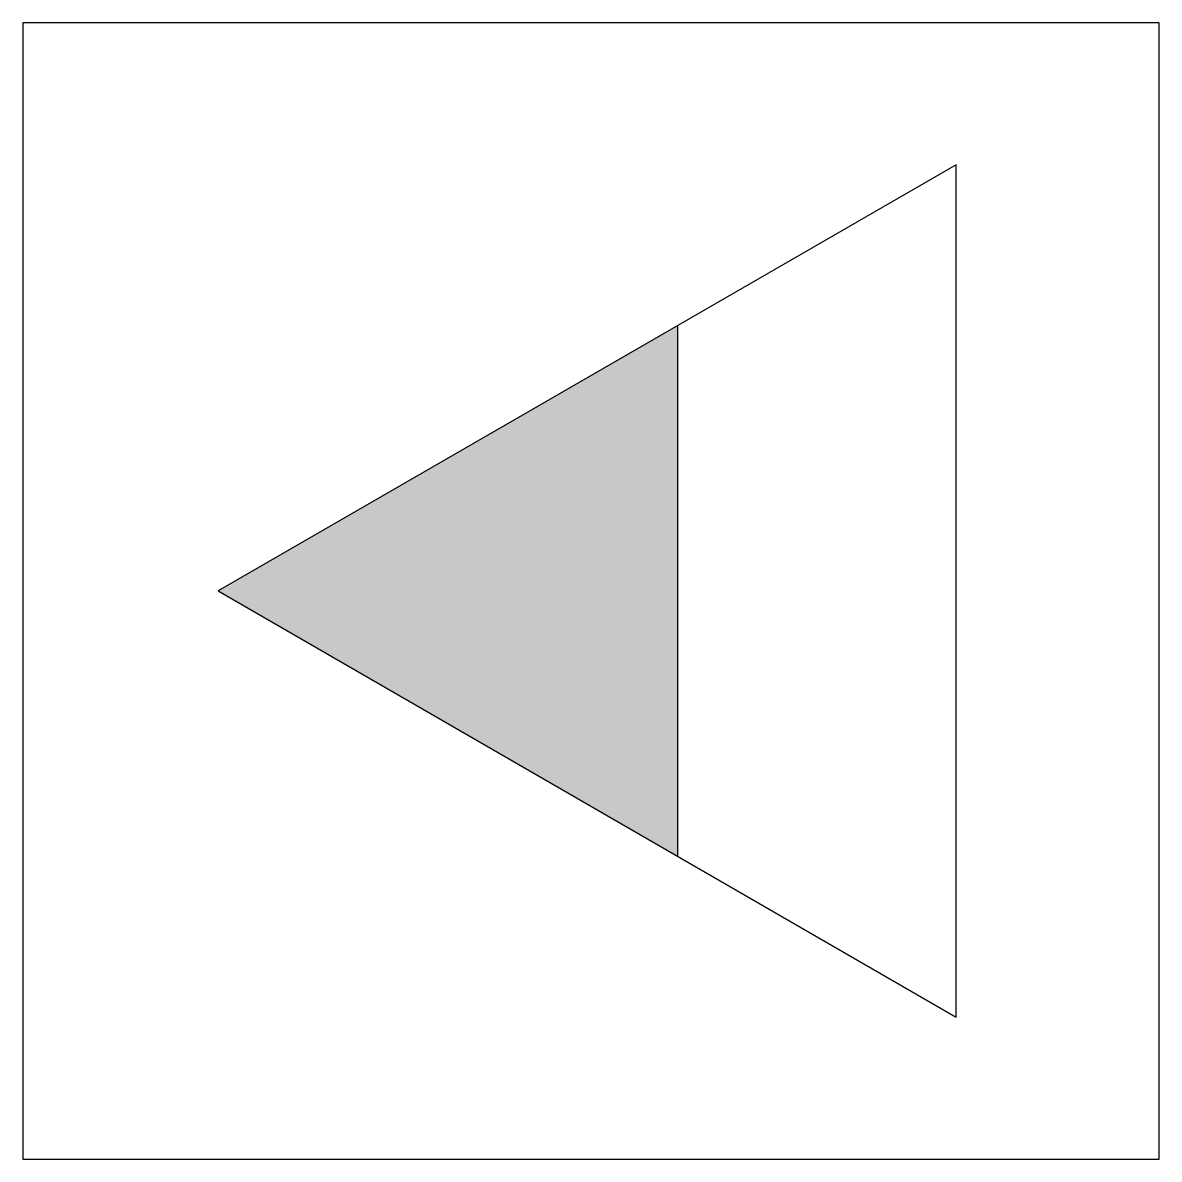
# Model space of a CAD drawing. Header units: millimetres. Extents: x -6081.969 to -6081.569, y -961.574 to -961.174.
import ezdxf

# ---------------------------------------------------------------- set-up
doc = ezdxf.new("R2010")
doc.units = ezdxf.units.MM
doc.layers.add('Tel_Símbolos', color=3, linetype='Continuous')

msp = doc.modelspace()

# ---------------------------------------------------------------- hatches: boundary and pattern name
at = {"layer": 'Tel_Símbolos'}
msp.add_hatch(color=1, dxfattribs=at).paths.add_polyline_path([(-6081.73805, -961.46751), (-6081.73805, -961.28076), (-6081.89977, -961.37413)])

# ---------------------------------------------------------------- linework, layer by layer
msp.add_line((-6081.73805, -961.28076), (-6081.73805, -961.46751), dxfattribs=at)
at = {"layer": 'Tel_Símbolos', "color": 2}
msp.add_lwpolyline([(-6081.96852, -961.57413), (-6081.56852, -961.57413), (-6081.56852, -961.17413), (-6081.96852, -961.17413)], close=True, dxfattribs=at)
at = {"layer": 'Tel_Símbolos'}
msp.add_lwpolyline([(-6081.63996, -961.22413), (-6081.89977, -961.37413), (-6081.63996, -961.52413)], close=True, dxfattribs=at)

doc.saveas('drawing.dxf')
